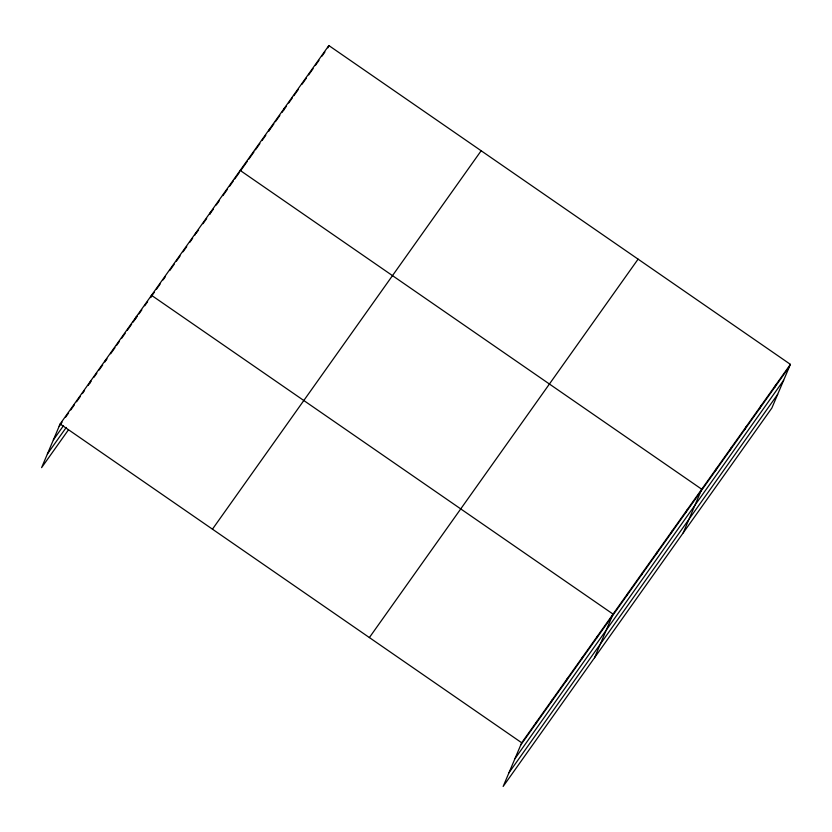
<?xml version="1.0" encoding="UTF-8"?>
<svg xmlns="http://www.w3.org/2000/svg" width="832" height="832" viewBox="0 0 832 832"><rect width="100%" height="100%" fill="white"/><g stroke="black" fill="none" stroke-linecap="round" stroke-linejoin="round"><path stroke-width="1.25" d="M790.4 364.354L521.695 742.768L503.152 786.448L771.857 408.034L790.4 364.354L328.848 45.552L60.143 423.966L41.6 467.646L68.432 429.863M89.617 383.386L90.594 381.087M105.82 359.642L104.842 361.941L107.016 358.883M135.294 319.051L136.271 316.753M194.854 235.175L195.832 232.866M210.61 212.056L209.633 214.354L213.335 209.154M269.734 128.804L268.757 131.102L273.926 123.822M283.535 110.292L284.513 107.983M327.87 47.85L328.848 45.552M535.943 723.632L536.921 721.334M551.169 702.187L552.146 699.889M566.394 680.742L567.372 678.444M581.62 659.298L582.598 656.999M596.846 637.853L597.823 635.554M594.516 657.79L613.059 614.11L151.497 295.308L150.519 297.606L154.222 292.406M626.86 595.598L627.838 593.299M641.638 574.787L642.616 572.478M656.417 553.977L657.394 551.668M671.195 533.156L672.173 530.858M685.974 512.346L686.951 510.047M683.186 532.906L701.73 489.226L240.178 170.425M715.53 470.725L716.508 468.416M730.309 449.904L731.286 447.606M745.087 429.094L746.065 426.795M759.866 408.283L760.843 405.974M774.644 387.473L775.622 385.164M59.166 426.275L62.067 422.188M65.686 417.082L68.588 412.994M70.762 409.937L74.391 404.83M76.565 401.762L80.194 396.656M82.368 393.598L84.542 390.53M88.161 385.424L91.062 381.347M93.964 377.26L96.866 373.173M99.039 370.115L102.669 365.009M110.646 353.777L114.993 347.651M116.449 345.602L119.34 341.515M121.524 338.458L125.143 333.351M127.317 330.283L131.674 324.158M133.12 322.119L137.467 315.994M138.923 313.945L141.825 309.868M144.726 305.781L147.618 301.694M156.437 289.286L160.129 284.086M163.082 279.916L165.298 276.796M169.738 270.556L174.169 264.306M176.384 261.186L180.076 255.986M183.04 251.826L186.732 246.615M189.686 242.455L192.639 238.295M196.342 233.085L198.557 229.965M202.987 223.725L206.679 218.525M216.289 204.994L219.242 200.824M222.934 195.624L227.375 189.384M229.59 186.264L233.282 181.054M234.759 178.974L239.2 172.734M240.677 170.654L247.322 161.283M248.799 159.203L253.978 151.923M255.455 149.833L259.886 143.593M262.101 140.473L265.793 135.273M275.402 121.742L279.833 115.492M282.058 112.372L286.489 106.132M288.704 103.012L292.396 97.802M293.873 95.722L298.314 89.482M302.006 84.271L306.436 78.031M308.651 74.911L313.092 68.661M315.307 65.541L318.999 60.341M321.953 56.181L324.917 52.01M53.362 439.93L63.523 425.63M47.393 453.991L66.248 427.45M212.451 529.173L481.156 150.758M369.377 637.572L638.092 259.147M520.718 745.077L789.422 366.652M514.925 758.732L783.63 380.307M508.945 772.793L777.66 394.378M60.143 423.966L521.695 742.768"/></g></svg>
